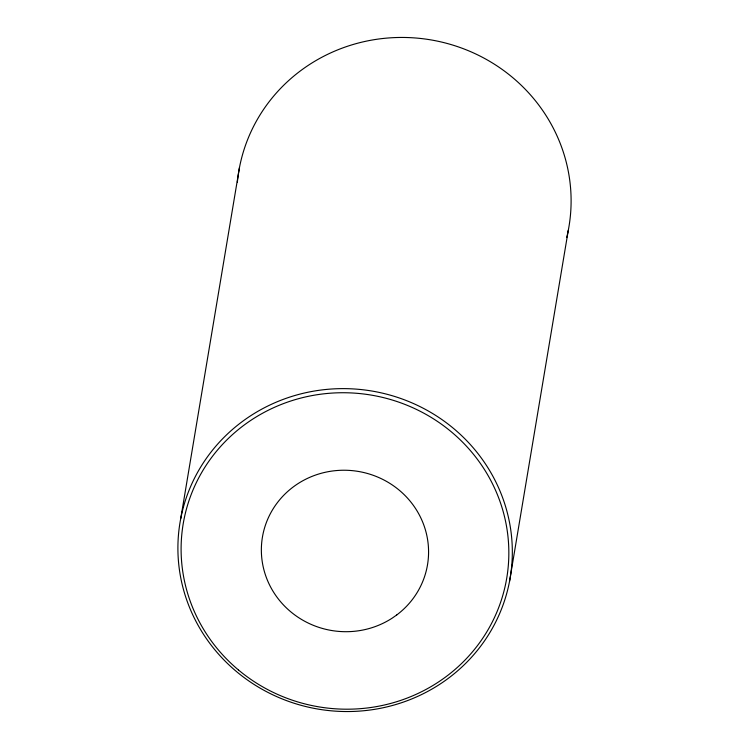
<?xml version="1.0" encoding="UTF-8"?>
<svg xmlns="http://www.w3.org/2000/svg" width="749" height="749" viewBox="0 0 749 749"><rect width="100%" height="100%" fill="white"/><g stroke="black" fill="none" stroke-linecap="round" stroke-linejoin="round"><path stroke-width="1.12" d="M180.706 518.72L239.474 167.551M509.526 581.449A167.383 161.297 9.5 0 0 289.329 397.232A167.383 161.297 9.5 0 0 236.497 671.572A167.383 161.297 9.5 0 0 509.526 581.449L568.294 230.28M237.367 182.166A167.383 161.297 9.5 0 1 430.609 39.847A167.383 161.297 9.5 0 1 566.731 237.499M396.717 614.976L392.317 618.056A83.691 80.649 9.5 0 1 261.776 558.071A83.691 80.649 9.5 0 1 377.655 477.047A83.691 80.649 9.5 0 1 396.717 614.976M238.519 670.018A164.031 158.067 9.5 0 0 506.09 581.711A164.031 158.067 9.5 0 0 290.294 401.174A164.031 158.067 9.5 0 0 238.519 670.018"/></g></svg>
